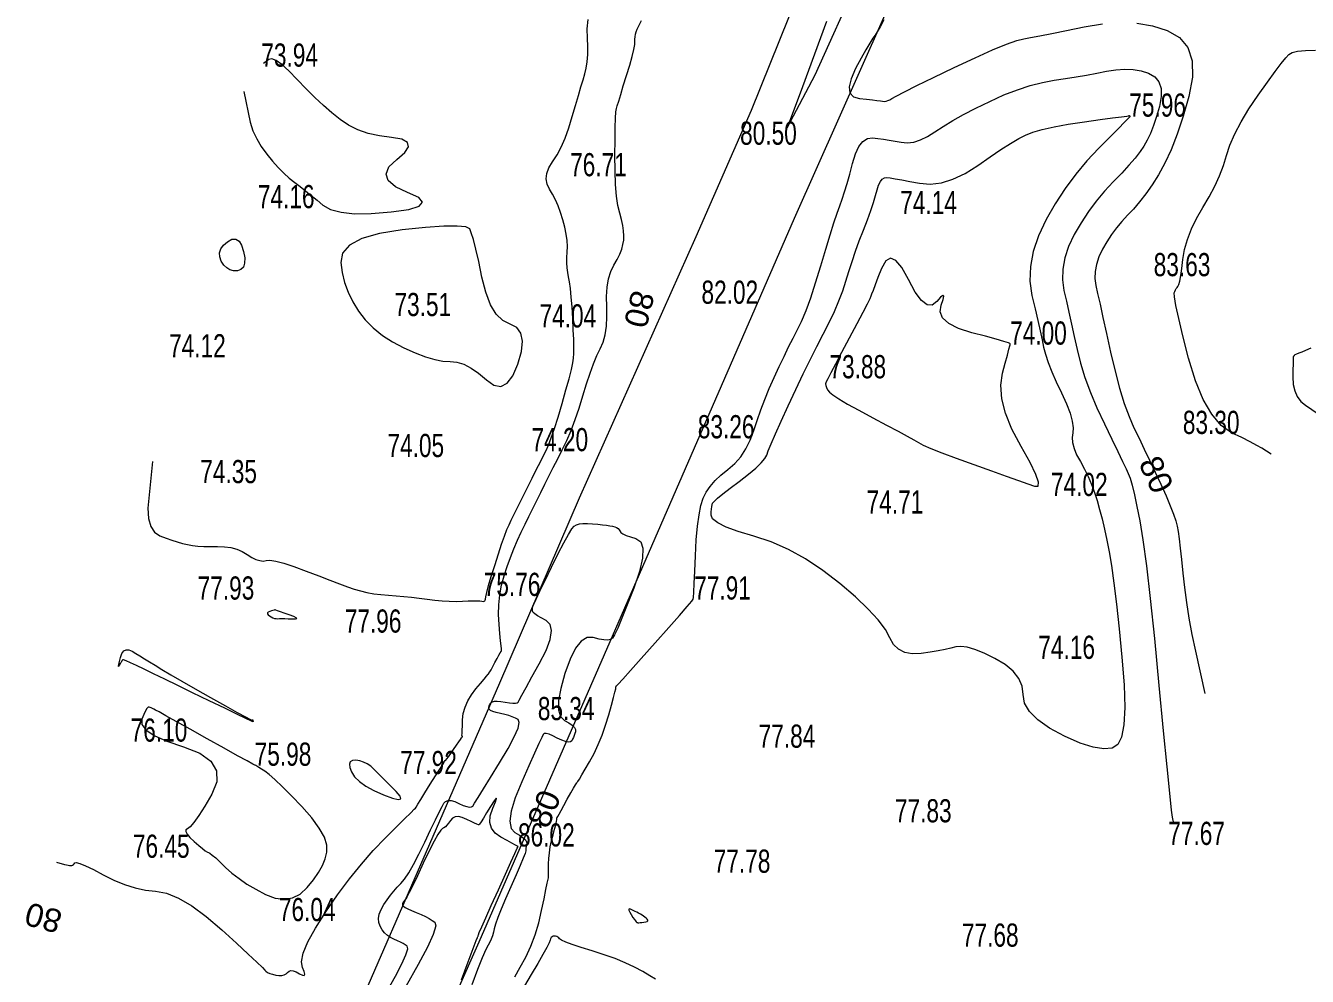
# Model space of a CAD drawing. Header units: metres. Extents: x 431006 to 434411, y 2469261 to 2473208.
# Drawn here: x 433524.2 to 433745.5, y 2472092.3 to 2472256.4 of the extents above; entities that cross this region are included whole.
import ezdxf
from ezdxf.enums import TextEntityAlignment as Align

# ---------------------------------------------------------------- set-up
doc = ezdxf.new("R2010")
doc.units = ezdxf.units.M
doc.header["$MEASUREMENT"] = 0
for name, color, linetype, lineweight in [('CAO DO', 8, 'Continuous', 18), ('duong nhua-ks', 8, 'Continuous', 18), ('MH_DongMuc', 8, 'Continuous', 18), ('MH_DongMuc_Con', 8, 'Continuous', 18)]:
    doc.layers.add(name, color=color, linetype=linetype, lineweight=lineweight)
doc.styles.get("Standard").update_dxf_attribs({"font": 'arial.ttf'})

msp = doc.modelspace()

# ---------------------------------------------------------------- linework, layer by layer
at = {"layer": 'duong nhua-ks', "color": 8, "lineweight": 0}
for points in [[(433580.84, 2472084.92), (433593.98, 2472115.2), (433606.09, 2472143), (433619.85, 2472174.94), (433639.98, 2472220.05), (433649.53, 2472241.83), (433655.96, 2472257.82), (433657.98, 2472263.86), (433660.5, 2472271.96), (433661.57, 2472277.83), (433662, 2472285.64), (433661.36, 2472294.84), (433659.35, 2472305.44), (433656.55, 2472316.22), (433651.26, 2472332.6), (433646.65, 2472340.55), (433643.8, 2472343.21), (433640.67, 2472344.95), (433634.78, 2472346.77), (433626.57, 2472348.6), (433620.71, 2472350.12)], [(433594.83, 2472080.9), (433602.54, 2472098.28), (433625.54, 2472151.08), (433656.98, 2472223.23), (433676.09, 2472266.3), (433688.05, 2472281.87), (433702.2, 2472295.41), (433721.78, 2472310.05), (433730.86, 2472313.7), (433740.17, 2472314.64), (433750.43, 2472312.29)], [(433660.5, 2472247.94), (433668.06, 2472264.68)], [(433662.48, 2472257.15), (433658.35, 2472245.87), (433655.71, 2472238.8), (433660.5, 2472247.94)]]:
    msp.add_lwpolyline(points, dxfattribs=at)
at = {"layer": 'MH_DongMuc', "color": 8, "lineweight": 0, "elevation": 80}
for points in [[(433672.36, 2472257.42), (433671.73, 2472256.22), (433671.23, 2472255.35), (433670.86, 2472254.81), (433670.47, 2472254.28), (433669.94, 2472253.44), (433669.27, 2472252.29), (433668.46, 2472250.82), (433667.51, 2472249.03), (433666.72, 2472247.27), (433666.39, 2472245.87), (433666.53, 2472244.83), (433667.13, 2472244.16), (433668.2, 2472243.85), (433669.39, 2472243.73), (433670.39, 2472243.62), (433671.18, 2472243.52), (433671.77, 2472243.45), (433672.16, 2472243.38), (433672.46, 2472243.36), (433672.77, 2472243.39), (433673.09, 2472243.49), (433673.43, 2472243.65), (433673.78, 2472243.88), (433674.5, 2472244.29), (433675.92, 2472245.03), (433678.07, 2472246.1), (433680.92, 2472247.48), (433684.49, 2472249.2), (433688.12, 2472250.9), (433691.13, 2472252.24), (433693.54, 2472253.24), (433695.35, 2472253.89), (433696.55, 2472254.19), (433697.68, 2472254.37), (433699.29, 2472254.66), (433701.37, 2472255.07), (433703.93, 2472255.59), (433706.96, 2472256.23), (433710.15, 2472256.76)], [(433716.05, 2472256.84), (433718.75, 2472256.38), (433721.3, 2472255.6), (433723.43, 2472254.39), (433724.86, 2472252.64), (433725.61, 2472250.37), (433725.67, 2472247.56), (433725.03, 2472244.22), (433724.04, 2472240.79), (433723.02, 2472237.72), (433721.97, 2472235.02), (433720.89, 2472232.68), (433719.78, 2472230.7), (433718.67, 2472228.98), (433717.58, 2472227.42), (433716.51, 2472226.02), (433715.47, 2472224.78), (433714.45, 2472223.7), (433713.48, 2472222.66), (433712.56, 2472221.55), (433711.69, 2472220.38), (433710.88, 2472219.14), (433710.13, 2472217.83), (433709.5, 2472216.51), (433709.07, 2472215.22), (433708.84, 2472213.98), (433708.8, 2472212.77), (433708.97, 2472211.61), (433709.28, 2472210.23), (433709.69, 2472208.39), (433710.2, 2472206.08), (433710.81, 2472203.32), (433711.52, 2472200.09), (433712.28, 2472196.79), (433713.07, 2472193.84), (433713.88, 2472191.23), (433714.71, 2472188.96), (433715.55, 2472187.03), (433716.43, 2472185.23), (433717.33, 2472183.35), (433718.25, 2472181.41), (433719.2, 2472179.38), (433720.18, 2472177.28), (433721.09, 2472175.28), (433721.83, 2472173.56), (433722.4, 2472172.11), (433722.8, 2472170.94), (433723.03, 2472170.04), (433723.18, 2472169.11), (433723.35, 2472167.84), (433723.54, 2472166.22), (433723.75, 2472164.27), (433723.97, 2472161.96), (433724.25, 2472159.45), (433724.6, 2472156.84), (433725.04, 2472154.14), (433725.56, 2472151.36), (433726.17, 2472148.48), (433727.78, 2472141.17)]]:
    msp.add_lwpolyline(points, dxfattribs=at)
at = {"layer": 'MH_DongMuc_Con', "color": 8, "lineweight": 0}
for points, elevation in [([(433529.55, 2472112.03), (433530.95, 2472111.65), (433531.29, 2472111.57), (433531.58, 2472111.51), (433531.82, 2472111.48), (433532.02, 2472111.46), (433532.18, 2472111.48), (433532.33, 2472111.53), (433532.46, 2472111.63), (433532.59, 2472111.76), (433532.69, 2472111.93), (433532.97, 2472112), (433533.6, 2472111.83), (433534.58, 2472111.42), (433535.92, 2472110.76), (433537.61, 2472109.86), (433539.46, 2472108.92), (433541.29, 2472108.18), (433543.11, 2472107.61), (433544.9, 2472107.23), (433546.67, 2472107.03), (433548.53, 2472106.68), (433550.6, 2472105.84), (433552.89, 2472104.5), (433555.39, 2472102.68), (433558.1, 2472100.37), (433560.65, 2472098.05), (433562.66, 2472096.19), (433564.15, 2472094.8), (433565.1, 2472093.88), (433565.51, 2472093.42), (433565.71, 2472093.21), (433566, 2472093.01), (433566.37, 2472092.84), (433566.83, 2472092.69), (433567.39, 2472092.56), (433567.95, 2472092.49), (433568.43, 2472092.49), (433568.84, 2472092.58), (433569.17, 2472092.75), (433569.43, 2472093.01), (433569.69, 2472093.24), (433570.02, 2472093.33), (433570.43, 2472093.29), (433570.93, 2472093.1), (433571.5, 2472092.78), (433572, 2472092.52), (433572.31, 2472092.49), (433572.4, 2472092.7), (433572.3, 2472093.15), (433571.99, 2472093.84), (433571.82, 2472094.87), (433572.14, 2472096.35), (433572.95, 2472098.28), (433574.25, 2472100.65), (433576.03, 2472103.48), (433578.07, 2472106.42), (433580.12, 2472109.17), (433582.18, 2472111.73), (433584.24, 2472114.08), (433586.32, 2472116.24), (433588.2, 2472118.09), (433589.65, 2472119.53), (433590.7, 2472120.56), (433591.32, 2472121.18), (433591.53, 2472121.39), (433591.64, 2472121.56), (433591.94, 2472122.05), (433592.45, 2472122.88), (433593.16, 2472124.02), (433594.08, 2472125.5), (433594.99, 2472126.97), (433595.71, 2472128.12), (433596.23, 2472128.93), (433596.55, 2472129.41), (433596.67, 2472129.57), (433596.75, 2472129.63), (433596.93, 2472129.86), (433597.22, 2472130.25), (433597.61, 2472130.81), (433598.1, 2472131.52), (433598.6, 2472132.24), (433599, 2472132.81), (433599.29, 2472133.24), (433599.47, 2472133.51), (433599.56, 2472133.64), (433599.59, 2472133.69), (433599.61, 2472133.74), (433599.63, 2472133.77), (433599.63, 2472133.79), (433599.63, 2472133.8), (433599.62, 2472133.8), (433599.61, 2472133.81), (433599.59, 2472133.81), (433599.58, 2472133.81), (433599.56, 2472133.82), (433599.55, 2472133.93), (433599.56, 2472134.27), (433599.57, 2472134.82), (433599.61, 2472135.6), (433599.65, 2472136.6), (433599.78, 2472137.7), (433600.08, 2472138.79), (433600.54, 2472139.87), (433601.17, 2472140.93), (433601.96, 2472141.97), (433602.75, 2472142.91), (433603.36, 2472143.64), (433603.8, 2472144.16), (433604.07, 2472144.47), (433604.16, 2472144.57), (433604.21, 2472144.65), (433604.34, 2472144.88), (433604.56, 2472145.26), (433604.85, 2472145.8), (433605.23, 2472146.5), (433605.62, 2472147.2), (433605.92, 2472147.75), (433606.15, 2472148.16), (433606.29, 2472148.43), (433606.36, 2472148.55), (433606.38, 2472148.59), (433606.4, 2472148.63), (433606.4, 2472148.66), (433606.4, 2472148.68), (433606.38, 2472148.7), (433606.35, 2472148.88), (433606.29, 2472149.41), (433606.21, 2472150.28), (433606.09, 2472151.5), (433605.96, 2472153.06), (433605.87, 2472154.79), (433605.92, 2472156.49), (433606.09, 2472158.18), (433606.4, 2472159.84), (433606.85, 2472161.49), (433607.37, 2472163.1), (433607.93, 2472164.65), (433608.51, 2472166.16), (433609.13, 2472167.6), (433609.78, 2472169), (433610.44, 2472170.37), (433611.11, 2472171.74), (433611.79, 2472173.11), (433612.47, 2472174.49), (433613.15, 2472175.87), (433613.85, 2472177.27), (433614.57, 2472178.7), (433615.31, 2472180.17), (433616.07, 2472181.67), (433616.86, 2472183.21), (433617.63, 2472184.82), (433618.38, 2472186.56), (433619.09, 2472188.43), (433619.78, 2472190.43), (433620.43, 2472192.55), (433621.06, 2472194.62), (433621.68, 2472196.47), (433622.27, 2472198.09), (433622.85, 2472199.49), (433623.41, 2472200.65), (433623.9, 2472201.79), (433624.25, 2472203.08), (433624.48, 2472204.54), (433624.57, 2472206.15), (433624.54, 2472207.93), (433624.51, 2472209.7), (433624.62, 2472211.3), (433624.87, 2472212.73), (433625.26, 2472213.99), (433625.79, 2472215.08), (433626.34, 2472216.05), (433626.78, 2472216.97), (433627.12, 2472217.83), (433627.34, 2472218.65), (433627.47, 2472219.4), (433627.49, 2472220.17), (433627.44, 2472221.03), (433627.3, 2472221.96), (433627.08, 2472222.97), (433626.78, 2472224.06), (433626.47, 2472225.37), (433626.23, 2472227.02), (433626.06, 2472229.03), (433625.97, 2472231.4), (433625.95, 2472234.11), (433625.97, 2472236.74), (433626.01, 2472238.86), (433626.06, 2472240.47), (433626.13, 2472241.56), (433626.21, 2472242.14), (433626.36, 2472242.62), (433626.6, 2472243.43), (433626.95, 2472244.57), (433627.4, 2472246.04), (433627.96, 2472247.84), (433628.5, 2472249.64), (433628.92, 2472251.13), (433629.21, 2472252.31), (433629.37, 2472253.17), (433629.4, 2472253.72), (433629.4, 2472254.12), (433629.43, 2472254.53), (433629.52, 2472254.95), (433629.64, 2472255.38), (433629.82, 2472255.82), (433630.09, 2472256.42), (433630.54, 2472257.33)], 78), ([(433546.15, 2472181.22), (433545.29, 2472173.16), (433545.41, 2472171.38), (433545.81, 2472169.99), (433546.47, 2472168.99), (433547.41, 2472168.37), (433548.47, 2472167.98), (433549.47, 2472167.63), (433550.41, 2472167.33), (433551.31, 2472167.08), (433552.16, 2472166.88), (433553.02, 2472166.72), (433553.97, 2472166.61), (433555.01, 2472166.54), (433556.12, 2472166.51), (433557.33, 2472166.52), (433558.53, 2472166.49), (433559.65, 2472166.34), (433560.68, 2472166.07), (433561.63, 2472165.67), (433562.49, 2472165.16), (433563.27, 2472164.66), (433563.99, 2472164.3), (433564.64, 2472164.09), (433565.22, 2472164.03), (433565.74, 2472164.11), (433566.4, 2472164.16), (433567.43, 2472164.01), (433568.81, 2472163.64), (433570.55, 2472163.07), (433572.66, 2472162.29), (433574.82, 2472161.45), (433576.73, 2472160.73), (433578.39, 2472160.11), (433579.8, 2472159.59), (433580.96, 2472159.19), (433582.03, 2472158.87), (433583.15, 2472158.6), (433584.32, 2472158.39), (433585.56, 2472158.23), (433586.85, 2472158.13), (433588.17, 2472158.04), (433589.5, 2472157.93), (433590.84, 2472157.8), (433592.18, 2472157.63), (433593.54, 2472157.44), (433594.86, 2472157.27), (433596.14, 2472157.14), (433597.36, 2472157.07), (433598.52, 2472157.05), (433599.62, 2472157.08), (433600.62, 2472157.13), (433601.46, 2472157.15), (433602.13, 2472157.15), (433602.63, 2472157.13), (433602.98, 2472157.08), (433603.21, 2472157.05), (433603.39, 2472157.07), (433603.51, 2472157.15), (433603.58, 2472157.27), (433603.59, 2472157.44), (433603.64, 2472157.83), (433603.82, 2472158.61), (433604.15, 2472159.78), (433604.6, 2472161.33), (433605.2, 2472163.26), (433605.83, 2472165.25), (433606.39, 2472166.94), (433606.88, 2472168.34), (433607.31, 2472169.45), (433607.67, 2472170.27), (433608.06, 2472171.06), (433608.56, 2472172.09), (433609.19, 2472173.36), (433609.94, 2472174.86), (433610.8, 2472176.6), (433611.67, 2472178.35), (433612.44, 2472179.87), (433613.09, 2472181.17), (433613.63, 2472182.24), (433614.06, 2472183.09), (433614.47, 2472184), (433614.95, 2472185.27), (433615.51, 2472186.9), (433616.14, 2472188.88), (433616.84, 2472191.22), (433617.5, 2472193.55), (433618.04, 2472195.5), (433618.43, 2472197.07), (433618.69, 2472198.25), (433618.81, 2472199.05), (433618.85, 2472199.82), (433618.86, 2472200.89), (433618.83, 2472202.26), (433618.76, 2472203.93), (433618.67, 2472205.9), (433618.55, 2472207.89), (433618.42, 2472209.6), (433618.27, 2472211.04), (433618.12, 2472212.2), (433617.96, 2472213.09), (433617.81, 2472213.85), (433617.72, 2472214.66), (433617.67, 2472215.51), (433617.67, 2472216.39), (433617.72, 2472217.32), (433617.75, 2472218.3), (433617.69, 2472219.35), (433617.54, 2472220.47), (433617.3, 2472221.66), (433616.97, 2472222.92), (433616.58, 2472224.16), (433616.15, 2472225.32), (433615.69, 2472226.38), (433615.19, 2472227.34), (433614.66, 2472228.22), (433614.24, 2472229.07), (433614.08, 2472229.97), (433614.19, 2472230.91), (433614.57, 2472231.91), (433615.2, 2472232.95), (433615.96, 2472234.12), (433616.67, 2472235.48), (433617.35, 2472237.04), (433617.99, 2472238.79), (433618.59, 2472240.74), (433619.15, 2472242.67), (433619.65, 2472244.37), (433620.08, 2472245.85), (433620.45, 2472247.11), (433620.77, 2472248.14), (433621.01, 2472249.11), (433621.17, 2472250.22), (433621.26, 2472251.45), (433621.26, 2472252.81), (433621.19, 2472254.3), (433621.17, 2472255.88), (433621.32, 2472257.49)], 76), ([(433739.22, 2472182.47), (433737.6, 2472183.51), (433736.74, 2472183.98), (433735.59, 2472184.59), (433734.15, 2472185.32), (433732.41, 2472186.18), (433730.62, 2472187.43), (433728.97, 2472189.35), (433727.49, 2472191.92), (433726.16, 2472195.15), (433724.99, 2472199.04), (433724.01, 2472202.87), (433723.28, 2472205.91), (433722.78, 2472208.16), (433722.53, 2472209.63), (433722.51, 2472210.3), (433722.62, 2472210.57), (433722.73, 2472210.82), (433722.86, 2472211.04), (433723, 2472211.24), (433723.15, 2472211.42), (433723.31, 2472211.73), (433723.47, 2472212.36), (433723.64, 2472213.29), (433723.82, 2472214.53), (433724.01, 2472216.08), (433724.3, 2472217.8), (433724.78, 2472219.55), (433725.47, 2472221.34), (433726.35, 2472223.16), (433727.42, 2472225.03), (433728.53, 2472226.89), (433729.49, 2472228.72), (433730.31, 2472230.52), (433730.99, 2472232.29), (433731.53, 2472234.03), (433732.12, 2472235.82), (433732.97, 2472237.76), (433734.06, 2472239.85), (433735.41, 2472242.07), (433737.01, 2472244.44), (433738.6, 2472246.68), (433739.92, 2472248.5), (433740.97, 2472249.91), (433741.76, 2472250.9), (433742.27, 2472251.48), (433742.84, 2472251.81), (433743.8, 2472252.04), (433745.15, 2472252.16), (433746.89, 2472252.19)], 84), ([(433561.9, 2472245.06), (433562.97, 2472239.76), (433563.47, 2472238.31), (433564.12, 2472236.92), (433564.91, 2472235.57), (433565.84, 2472234.27), (433566.84, 2472233.06), (433567.82, 2472231.96), (433568.78, 2472230.98), (433569.73, 2472230.12), (433570.67, 2472229.37), (433571.6, 2472228.66), (433572.55, 2472227.92), (433573.53, 2472227.14), (433574.53, 2472226.32), (433575.55, 2472225.46), (433576.84, 2472224.71), (433578.67, 2472224.22), (433581.02, 2472223.98), (433583.9, 2472224), (433587.32, 2472224.28), (433590.37, 2472224.73), (433592.18, 2472225.3), (433592.75, 2472225.97), (433592.08, 2472226.76), (433590.16, 2472227.65), (433588.05, 2472228.63), (433586.81, 2472229.7), (433586.44, 2472230.83), (433586.94, 2472232.05), (433588.3, 2472233.34), (433589.7, 2472234.55), (433590.31, 2472235.53), (433590.12, 2472236.29), (433589.15, 2472236.82), (433587.37, 2472237.11), (433585.29, 2472237.39), (433583.35, 2472237.84), (433581.58, 2472238.46), (433579.96, 2472239.27), (433578.5, 2472240.25), (433577.09, 2472241.39), (433575.65, 2472242.64), (433574.17, 2472244.02), (433572.65, 2472245.52), (433571.1, 2472247.14), (433569.64, 2472248.62), (433568.43, 2472249.71), (433567.45, 2472250.41), (433566.72, 2472250.71), (433566.22, 2472250.62), (433565.29, 2472249.89)], 74), ([(433608.66, 2472092.28), (433609.62, 2472093.92), (433610.58, 2472095.67), (433611.43, 2472097.53), (433612.17, 2472099.49), (433612.79, 2472101.56), (433613.3, 2472103.73), (433613.71, 2472105.74), (433614.03, 2472107.31), (433614.26, 2472108.43), (433614.4, 2472109.12), (433614.46, 2472109.36), (433614.47, 2472109.48), (433614.48, 2472109.77), (433614.49, 2472110.25), (433614.5, 2472110.91), (433614.51, 2472111.75), (433614.55, 2472112.69), (433614.64, 2472113.67), (433614.79, 2472114.67), (433615, 2472115.71), (433615.27, 2472116.78), (433615.53, 2472117.75), (433615.73, 2472118.51), (433615.86, 2472119.06), (433615.94, 2472119.4), (433615.94, 2472119.52), (433615.93, 2472119.54), (433615.92, 2472119.57), (433615.93, 2472119.62), (433615.94, 2472119.68), (433615.97, 2472119.75), (433616.07, 2472119.94), (433616.3, 2472120.36), (433616.65, 2472120.99), (433617.12, 2472121.85), (433617.72, 2472122.93), (433618.32, 2472124), (433618.79, 2472124.82), (433619.14, 2472125.41), (433619.36, 2472125.76), (433619.45, 2472125.86), (433619.55, 2472125.99), (433619.82, 2472126.4), (433620.24, 2472127.1), (433620.82, 2472128.08), (433621.56, 2472129.34), (433622.35, 2472130.8), (433623.08, 2472132.34), (433623.74, 2472133.96), (433624.35, 2472135.68), (433624.89, 2472137.49), (433625.35, 2472139.16), (433625.7, 2472140.45), (433625.95, 2472141.38), (433626.09, 2472141.95), (433626.12, 2472142.14), (433626.11, 2472142.16), (433626.1, 2472142.18), (433626.1, 2472142.22), (433626.11, 2472142.27), (433626.12, 2472142.33), (433626.15, 2472142.39), (433626.17, 2472142.43), (433626.19, 2472142.46), (433626.21, 2472142.47), (433626.24, 2472142.47), (433626.52, 2472142.76), (433627.33, 2472143.65), (433628.66, 2472145.13), (433630.5, 2472147.2), (433632.87, 2472149.88), (433635.24, 2472152.55), (433637.08, 2472154.65), (433638.4, 2472156.15), (433639.21, 2472157.08), (433639.48, 2472157.42), (433639.51, 2472157.76), (433639.56, 2472158.68), (433639.63, 2472160.17), (433639.73, 2472162.25), (433639.84, 2472164.9), (433639.99, 2472167.66), (433640.2, 2472170.03), (433640.48, 2472172.02), (433640.81, 2472173.63), (433641.2, 2472174.86), (433641.71, 2472175.89), (433642.39, 2472176.91), (433643.24, 2472177.9), (433644.25, 2472178.87), (433645.43, 2472179.83), (433646.63, 2472180.85), (433647.67, 2472182.03), (433648.57, 2472183.38), (433649.32, 2472184.88), (433649.92, 2472186.54), (433650.48, 2472188.3), (433651.12, 2472190.1), (433651.82, 2472191.93), (433652.6, 2472193.8), (433653.44, 2472195.71), (433654.31, 2472197.58), (433655.14, 2472199.33), (433655.94, 2472200.97), (433656.71, 2472202.48), (433657.44, 2472203.88), (433658.17, 2472205.39), (433658.95, 2472207.26), (433659.76, 2472209.48), (433660.6, 2472212.05), (433661.49, 2472214.97), (433662.35, 2472217.87), (433663.1, 2472220.35), (433663.76, 2472222.42), (433664.31, 2472224.09), (433664.77, 2472225.34), (433665.18, 2472226.46), (433665.61, 2472227.75), (433666.05, 2472229.21), (433666.5, 2472230.83), (433666.96, 2472232.62), (433667.48, 2472234.29), (433668.08, 2472235.57), (433668.77, 2472236.45), (433669.56, 2472236.95), (433670.43, 2472237.05), (433671.36, 2472236.95), (433672.32, 2472236.82), (433673.3, 2472236.68), (433674.31, 2472236.5), (433675.34, 2472236.31), (433676.41, 2472236.22), (433677.53, 2472236.35), (433678.7, 2472236.71), (433679.92, 2472237.29), (433681.19, 2472238.1), (433682.61, 2472239.05), (433684.26, 2472240.05), (433686.15, 2472241.1), (433688.28, 2472242.21), (433690.66, 2472243.37), (433693.09, 2472244.47), (433695.42, 2472245.38), (433697.65, 2472246.11), (433699.77, 2472246.65), (433701.78, 2472247.01), (433703.71, 2472247.29), (433705.57, 2472247.58), (433707.38, 2472247.89), (433709.12, 2472248.22), (433710.81, 2472248.56), (433712.42, 2472248.83), (433713.95, 2472248.93), (433715.4, 2472248.87), (433716.77, 2472248.64), (433718.05, 2472248.24), (433719.13, 2472247.63), (433719.85, 2472246.75), (433720.23, 2472245.6), (433720.26, 2472244.18), (433719.94, 2472242.49), (433719.44, 2472240.76), (433718.92, 2472239.21), (433718.39, 2472237.84), (433717.85, 2472236.66), (433717.28, 2472235.66), (433716.62, 2472234.69), (433715.75, 2472233.58), (433714.69, 2472232.35), (433713.43, 2472230.99), (433711.97, 2472229.5), (433710.45, 2472227.89), (433709.02, 2472226.17), (433707.68, 2472224.35), (433706.42, 2472222.42), (433705.25, 2472220.39), (433704.28, 2472218.34), (433703.61, 2472216.35), (433703.25, 2472214.42), (433703.2, 2472212.55), (433703.46, 2472210.74), (433703.88, 2472208.9), (433704.31, 2472206.97), (433704.77, 2472204.92), (433705.25, 2472202.77), (433705.74, 2472200.52), (433706.33, 2472198.16), (433707.1, 2472195.69), (433708.04, 2472193.12), (433709.16, 2472190.45), (433710.45, 2472187.68), (433711.72, 2472185.07), (433712.76, 2472182.91), (433713.59, 2472181.2), (433714.2, 2472179.94), (433714.58, 2472179.12), (433714.88, 2472178.32), (433715.23, 2472177.1), (433715.62, 2472175.47), (433716.06, 2472173.43), (433716.55, 2472170.97), (433717.09, 2472167.69), (433717.69, 2472163.22), (433718.36, 2472157.54), (433719.08, 2472150.66), (433719.87, 2472142.57), (433720.61, 2472134.7), (433721.21, 2472128.49), (433721.67, 2472123.94), (433721.98, 2472121.04), (433722.14, 2472119.8), (433722.37, 2472118.75)], 78), ([(433683.96, 2472148.96), (433682.96, 2472148.74), (433681.76, 2472148.52), (433680.39, 2472148.3), (433678.82, 2472148.08), (433677.28, 2472148.02), (433675.97, 2472148.26), (433674.89, 2472148.8), (433674.03, 2472149.64), (433673.41, 2472150.79), (433672.66, 2472152.21), (433671.42, 2472153.85), (433669.69, 2472155.72), (433667.47, 2472157.82), (433664.77, 2472160.15), (433661.82, 2472162.42), (433658.86, 2472164.38), (433655.89, 2472166.01), (433652.92, 2472167.32), (433649.94, 2472168.31), (433647.25, 2472169.12), (433645.17, 2472169.88), (433643.69, 2472170.61), (433642.82, 2472171.29), (433642.54, 2472171.93), (433642.57, 2472172.51), (433642.62, 2472173), (433642.67, 2472173.42), (433642.74, 2472173.75), (433642.82, 2472174), (433643.07, 2472174.32), (433643.65, 2472174.85), (433644.57, 2472175.61), (433645.82, 2472176.59), (433647.4, 2472177.78), (433648.99, 2472179), (433650.26, 2472180.07), (433651.21, 2472180.97), (433651.84, 2472181.71), (433652.15, 2472182.29), (433652.42, 2472183.03), (433652.93, 2472184.26), (433653.67, 2472185.97), (433654.65, 2472188.16), (433655.87, 2472190.83), (433657.18, 2472193.66), (433658.44, 2472196.31), (433659.65, 2472198.78), (433660.81, 2472201.07), (433661.91, 2472203.18), (433662.93, 2472205.17), (433663.84, 2472207.08), (433664.62, 2472208.91), (433665.28, 2472210.67), (433665.82, 2472212.36), (433666.32, 2472214.03), (433666.88, 2472215.74), (433667.49, 2472217.51), (433668.14, 2472219.31), (433668.85, 2472221.16), (433669.53, 2472222.94), (433670.11, 2472224.52), (433670.58, 2472225.91), (433670.96, 2472227.1), (433671.24, 2472228.1), (433671.48, 2472228.9), (433671.77, 2472229.52), (433672.11, 2472229.94), (433672.49, 2472230.18), (433672.91, 2472230.23), (433673.48, 2472230.16), (433674.33, 2472230.02), (433675.46, 2472229.82), (433676.85, 2472229.56), (433678.52, 2472229.24), (433680.36, 2472229.08), (433682.3, 2472229.31), (433684.31, 2472229.92), (433686.41, 2472230.93), (433688.6, 2472232.32), (433690.72, 2472233.8), (433692.59, 2472235.06), (433694.24, 2472236.1), (433695.65, 2472236.93), (433696.82, 2472237.55), (433698.07, 2472238.04), (433699.72, 2472238.52), (433701.76, 2472238.98), (433704.19, 2472239.42), (433707.01, 2472239.84), (433709.74, 2472240.21), (433711.86, 2472240.5), (433713.39, 2472240.72), (433714.32, 2472240.84), (433714.65, 2472240.89), (433714.69, 2472240.9), (433714.72, 2472240.9), (433714.75, 2472240.9), (433714.78, 2472240.89), (433714.81, 2472240.89), (433714.83, 2472240.87), (433714.84, 2472240.85), (433714.85, 2472240.83), (433714.85, 2472240.8), (433714.85, 2472240.76), (433714.84, 2472240.73), (433714.82, 2472240.7), (433714.81, 2472240.67), (433714.8, 2472240.64), (433714.79, 2472240.62), (433714.57, 2472240.39), (433713.93, 2472239.75), (433712.86, 2472238.68), (433711.38, 2472237.2), (433709.48, 2472235.29), (433707.43, 2472233.11), (433705.49, 2472230.79), (433703.67, 2472228.32), (433701.96, 2472225.71), (433700.38, 2472222.95), (433699.06, 2472220.17), (433698.15, 2472217.47), (433697.67, 2472214.85), (433697.6, 2472212.32), (433697.94, 2472209.87), (433698.47, 2472207.58), (433698.93, 2472205.55), (433699.34, 2472203.76), (433699.68, 2472202.23), (433699.96, 2472200.95), (433700.29, 2472199.71), (433700.76, 2472198.3), (433701.37, 2472196.71), (433702.13, 2472194.96), (433703.04, 2472193.04), (433703.9, 2472191.16), (433704.52, 2472189.53), (433704.91, 2472188.15), (433705.06, 2472187.03), (433704.98, 2472186.15), (433704.87, 2472185.35), (433704.94, 2472184.46), (433705.21, 2472183.46), (433705.66, 2472182.37), (433706.3, 2472181.18), (433707, 2472179.91), (433707.64, 2472178.61), (433708.22, 2472177.26), (433708.74, 2472175.88), (433709.2, 2472174.45), (433709.63, 2472172.93), (433710.05, 2472171.29), (433710.46, 2472169.53), (433710.87, 2472167.64), (433711.27, 2472165.63), (433711.67, 2472163.24), (433712.1, 2472160.23), (433712.54, 2472156.59), (433713, 2472152.32), (433713.48, 2472147.43), (433713.84, 2472142.66), (433713.95, 2472138.77), (433713.81, 2472135.75), (433713.41, 2472133.61), (433712.76, 2472132.35), (433711.77, 2472131.75), (433710.35, 2472131.59), (433708.52, 2472131.87), (433706.25, 2472132.6), (433703.57, 2472133.78), (433700.97, 2472135.19), (433698.95, 2472136.61), (433697.52, 2472138.05), (433696.68, 2472139.5), (433696.42, 2472140.98), (433696.26, 2472142.41), (433695.69, 2472143.75), (433694.72, 2472145), (433693.34, 2472146.15), (433691.56, 2472147.21), (433689.71, 2472148.1), (433688.1, 2472148.75), (433686.74, 2472149.14), (433685.64, 2472149.29), (433684.79, 2472149.19), (433683.96, 2472148.96)], 76), ([(433600.22, 2472221.69), (433598.72, 2472221.84), (433596.4, 2472221.81), (433593.24, 2472221.59), (433589.25, 2472221.19), (433585.31, 2472220.57), (433582.27, 2472219.69), (433580.14, 2472218.57), (433578.92, 2472217.19), (433578.61, 2472215.55), (433578.85, 2472213.81), (433579.28, 2472212.1), (433579.89, 2472210.43), (433580.7, 2472208.79), (433581.68, 2472207.18), (433582.86, 2472205.65), (433584.24, 2472204.26), (433585.8, 2472202.98), (433587.56, 2472201.84), (433589.52, 2472200.82), (433591.48, 2472199.96), (433593.26, 2472199.3), (433594.86, 2472198.83), (433596.27, 2472198.55), (433597.51, 2472198.47), (433598.67, 2472198.36), (433599.88, 2472197.98), (433601.13, 2472197.34), (433602.42, 2472196.44), (433603.76, 2472195.28), (433605.06, 2472194.36), (433606.26, 2472194.17), (433607.35, 2472194.72), (433608.33, 2472196), (433609.2, 2472198.02), (433609.81, 2472200.21), (433609.98, 2472201.99), (433609.71, 2472203.37), (433609.01, 2472204.34), (433607.88, 2472204.9), (433606.6, 2472205.52), (433605.47, 2472206.64), (433604.5, 2472208.27), (433603.67, 2472210.41), (433603, 2472213.05), (433602.43, 2472215.7), (433601.94, 2472217.86), (433601.52, 2472219.52), (433601.16, 2472220.69), (433600.88, 2472221.36), (433600.22, 2472221.69)], 74), ([(433560.1, 2472214.12), (433559.48, 2472214.29), (433558.93, 2472214.62), (433558.43, 2472215.12), (433558, 2472215.79), (433557.72, 2472216.52), (433557.69, 2472217.22), (433557.91, 2472217.89), (433558.37, 2472218.53), (433559.07, 2472219.14), (433559.84, 2472219.56), (433560.51, 2472219.6), (433561.06, 2472219.26), (433561.51, 2472218.56), (433561.86, 2472217.48), (433562.04, 2472216.34), (433562.03, 2472215.43), (433561.81, 2472214.76), (433561.4, 2472214.32), (433560.79, 2472214.12), (433560.1, 2472214.12)], 74), ([(433671.35, 2472212.96), (433670.87, 2472211.7), (433670.51, 2472210.74), (433670.26, 2472210.09), (433670.15, 2472209.74), (433669.95, 2472209.3), (433669.48, 2472208.35), (433668.72, 2472206.9), (433667.69, 2472204.94), (433666.39, 2472202.49), (433665.07, 2472200.02), (433664.01, 2472198.03), (433663.22, 2472196.52), (433662.69, 2472195.5), (433662.42, 2472194.95), (433662.33, 2472194.64), (433662.34, 2472194.31), (433662.46, 2472193.96), (433662.67, 2472193.58), (433662.99, 2472193.19), (433663.58, 2472192.69), (433664.63, 2472192), (433666.12, 2472191.12), (433668.06, 2472190.04), (433670.45, 2472188.76), (433672.86, 2472187.5), (433674.85, 2472186.44), (433676.42, 2472185.58), (433677.58, 2472184.93), (433678.33, 2472184.48), (433679.14, 2472184.05), (433680.5, 2472183.46), (433682.41, 2472182.7), (433684.87, 2472181.78), (433687.89, 2472180.7), (433690.94, 2472179.62), (433693.51, 2472178.7), (433695.61, 2472177.95), (433697.23, 2472177.36), (433698.37, 2472176.93), (433699.01, 2472176.93), (433699.09, 2472177.62), (433698.64, 2472178.99), (433697.63, 2472181.05), (433696.08, 2472183.8), (433694.49, 2472186.77), (433693.38, 2472189.53), (433692.73, 2472192.05), (433692.56, 2472194.36), (433692.86, 2472196.43), (433693.34, 2472198.2), (433693.71, 2472199.58), (433693.98, 2472200.57), (433694.14, 2472201.16), (433694.19, 2472201.36), (433694.19, 2472201.36), (433694.19, 2472201.37), (433694.19, 2472201.37), (433694.18, 2472201.38), (433694.18, 2472201.38), (433694.18, 2472201.39), (433694.18, 2472201.41), (433694.17, 2472201.45), (433694.16, 2472201.5), (433694.14, 2472201.56), (433693.87, 2472201.69), (433693.07, 2472201.94), (433691.76, 2472202.32), (433689.92, 2472202.82), (433687.57, 2472203.44), (433685.27, 2472204.18), (433683.58, 2472205.03), (433682.52, 2472205.98), (433682.07, 2472207.03), (433682.25, 2472208.19), (433682.61, 2472209.19), (433682.72, 2472209.75), (433682.57, 2472209.87), (433682.18, 2472209.56), (433681.54, 2472208.81), (433680.73, 2472208.18), (433679.83, 2472208.25), (433678.85, 2472209.01), (433677.78, 2472210.46), (433676.63, 2472212.61), (433675.48, 2472214.68), (433674.45, 2472215.9), (433673.51, 2472216.29), (433672.69, 2472215.83), (433671.96, 2472214.53), (433671.35, 2472212.96)], 74), ([(433746.08, 2472200.74), (433745.17, 2472200.35), (433744.52, 2472200.1), (433744, 2472199.89), (433743.61, 2472199.72), (433743.35, 2472199.6), (433743.23, 2472199.52), (433743.18, 2472199.46), (433743.14, 2472199.41), (433743.1, 2472199.37), (433743.08, 2472199.33), (433743.06, 2472199.29), (433743.05, 2472199.13), (433743.04, 2472198.69), (433743.02, 2472197.99), (433743, 2472197.03), (433742.98, 2472195.8), (433743.05, 2472194.51), (433743.3, 2472193.38), (433743.74, 2472192.4), (433744.35, 2472191.58), (433745.15, 2472190.91), (433747.36, 2472189.44)], 86), ([(433586.55, 2472089.71), (433588.06, 2472092.37), (433589.16, 2472094.49), (433589.87, 2472096.06), (433590.18, 2472097.08), (433590.09, 2472097.56), (433589.77, 2472097.77), (433589.38, 2472097.99), (433588.93, 2472098.23), (433588.4, 2472098.48), (433587.81, 2472098.74), (433587.21, 2472099.04), (433586.67, 2472099.41), (433586.2, 2472099.86), (433585.78, 2472100.39), (433585.43, 2472100.98), (433585.19, 2472101.64), (433585.14, 2472102.34), (433585.27, 2472103.09), (433585.57, 2472103.88), (433586.06, 2472104.72), (433586.63, 2472105.56), (433587.21, 2472106.34), (433587.8, 2472107.06), (433588.38, 2472107.73), (433588.97, 2472108.34), (433589.61, 2472109.09), (433590.35, 2472110.18), (433591.18, 2472111.62), (433592.11, 2472113.4), (433593.13, 2472115.51), (433594.13, 2472117.61), (433594.95, 2472119.33), (433595.61, 2472120.67), (433596.1, 2472121.63), (433596.43, 2472122.21), (433596.73, 2472122.53), (433597.14, 2472122.68), (433597.66, 2472122.68), (433598.29, 2472122.51), (433599.02, 2472122.19), (433599.75, 2472121.84), (433600.36, 2472121.63), (433600.83, 2472121.54), (433601.18, 2472121.57), (433601.4, 2472121.74), (433601.71, 2472122.22), (433602.33, 2472123.2), (433603.25, 2472124.69), (433604.49, 2472126.68), (433606.03, 2472129.18), (433607.51, 2472131.68), (433608.58, 2472133.68), (433609.22, 2472135.18), (433609.43, 2472136.18), (433609.23, 2472136.69), (433608.77, 2472136.93), (433608.24, 2472137.16), (433607.62, 2472137.36), (433606.93, 2472137.56), (433606.17, 2472137.73), (433605.44, 2472137.9), (433604.88, 2472138.07), (433604.48, 2472138.25), (433604.24, 2472138.44), (433604.17, 2472138.64), (433604.19, 2472138.83), (433604.25, 2472139.03), (433604.33, 2472139.22), (433604.44, 2472139.41), (433604.58, 2472139.6), (433604.8, 2472139.75), (433605.16, 2472139.83), (433605.64, 2472139.85), (433606.25, 2472139.8), (433607, 2472139.68), (433607.74, 2472139.55), (433608.33, 2472139.49), (433608.77, 2472139.48), (433609.07, 2472139.53), (433609.22, 2472139.65), (433609.43, 2472140.03), (433609.9, 2472140.88), (433610.64, 2472142.21), (433611.63, 2472144.02), (433612.9, 2472146.3), (433614.06, 2472148.61), (433614.75, 2472150.51), (433614.99, 2472152.01), (433614.76, 2472153.09), (433614.06, 2472153.77), (433613.23, 2472154.21), (433612.57, 2472154.59), (433612.1, 2472154.91), (433611.81, 2472155.17), (433611.71, 2472155.36), (433611.7, 2472155.53), (433611.7, 2472155.69), (433611.72, 2472155.85), (433611.75, 2472156.01), (433611.79, 2472156.17), (433611.96, 2472156.57), (433612.37, 2472157.45), (433613.01, 2472158.81), (433613.9, 2472160.66), (433615.02, 2472162.98), (433616.17, 2472165.32), (433617.14, 2472167.19), (433617.92, 2472168.61), (433618.51, 2472169.56), (433618.92, 2472170.04), (433619.3, 2472170.26), (433619.81, 2472170.42), (433620.44, 2472170.5), (433621.2, 2472170.52), (433622.09, 2472170.47), (433622.99, 2472170.38), (433623.78, 2472170.3), (433624.47, 2472170.21), (433625.05, 2472170.12), (433625.53, 2472170.03), (433625.93, 2472169.93), (433626.25, 2472169.79), (433626.5, 2472169.63), (433626.68, 2472169.43), (433626.79, 2472169.21), (433626.96, 2472168.96), (433627.32, 2472168.71), (433627.88, 2472168.45), (433628.63, 2472168.19), (433629.58, 2472167.92), (433630.4, 2472167.36), (433630.77, 2472166.22), (433630.69, 2472164.51), (433630.17, 2472162.21), (433629.19, 2472159.34), (433628.08, 2472156.47), (433627.17, 2472154.17), (433626.44, 2472152.45), (433625.9, 2472151.3), (433625.55, 2472150.72), (433625.21, 2472150.49), (433624.71, 2472150.39), (433624.04, 2472150.41), (433623.21, 2472150.54), (433622.21, 2472150.81), (433621.15, 2472150.82), (433620.13, 2472150.2), (433619.15, 2472148.96), (433618.2, 2472147.09), (433617.3, 2472144.6), (433616.59, 2472142.03), (433616.23, 2472139.94), (433616.21, 2472138.32), (433616.55, 2472137.19), (433617.23, 2472136.52), (433618, 2472136.11), (433618.57, 2472135.7), (433618.95, 2472135.31), (433619.14, 2472134.94), (433619.13, 2472134.57), (433619.03, 2472134.23), (433618.91, 2472133.9), (433618.78, 2472133.58), (433618.64, 2472133.29), (433618.49, 2472133.01), (433618.27, 2472132.81), (433617.9, 2472132.76), (433617.4, 2472132.85), (433616.76, 2472133.09), (433615.98, 2472133.47), (433615.21, 2472133.86), (433614.58, 2472134.12), (433614.09, 2472134.24), (433613.76, 2472134.23), (433613.56, 2472134.08), (433613.32, 2472133.58), (433612.83, 2472132.51), (433612.09, 2472130.88), (433611.1, 2472128.69), (433609.86, 2472125.93), (433608.73, 2472123.15), (433608.04, 2472120.87), (433607.81, 2472119.12), (433608.02, 2472117.87), (433608.69, 2472117.14), (433609.49, 2472116.68), (433610.09, 2472116.26), (433610.5, 2472115.89), (433610.71, 2472115.56), (433610.74, 2472115.26), (433610.67, 2472114.99), (433610.62, 2472114.73), (433610.58, 2472114.48), (433610.56, 2472114.24), (433610.55, 2472114), (433610.44, 2472113.56), (433610.13, 2472112.72), (433609.62, 2472111.48), (433608.91, 2472109.84), (433607.99, 2472107.79), (433607.06, 2472105.7), (433606.3, 2472103.93), (433605.73, 2472102.48), (433605.33, 2472101.36), (433605.11, 2472100.56), (433604.97, 2472099.94), (433604.79, 2472099.34), (433604.58, 2472098.78), (433604.33, 2472098.24), (433604.06, 2472097.74), (433603.66, 2472096.95), (433603.06, 2472095.53), (433602.25, 2472093.5), (433601.24, 2472090.86)], 84), ([(433567.23, 2472155.58), (433567.11, 2472155.55), (433566.92, 2472155.5), (433566.68, 2472155.43), (433566.38, 2472155.34), (433566.11, 2472155.22), (433565.97, 2472155.08), (433565.96, 2472154.92), (433566.07, 2472154.75), (433566.32, 2472154.55), (433566.63, 2472154.37), (433566.92, 2472154.23), (433567.21, 2472154.13), (433567.49, 2472154.08), (433567.76, 2472154.07), (433568.07, 2472154.08), (433568.48, 2472154.08), (433568.98, 2472154.08), (433569.57, 2472154.06), (433570.26, 2472154.03), (433570.82, 2472154.03), (433571.05, 2472154.11), (433570.95, 2472154.25), (433570.5, 2472154.46), (433569.73, 2472154.75), (433568.87, 2472155.04), (433568.2, 2472155.26), (433567.72, 2472155.43), (433567.41, 2472155.53), (433567.29, 2472155.58), (433567.23, 2472155.58)], 78), ([(433543.24, 2472148.08), (433543.96, 2472147.65), (433544.75, 2472147.16), (433545.62, 2472146.62), (433546.57, 2472146.03), (433547.74, 2472145.31), (433549.28, 2472144.4), (433551.2, 2472143.28), (433553.49, 2472141.97), (433556.16, 2472140.46), (433558.73, 2472139.02), (433560.73, 2472137.91), (433562.16, 2472137.13), (433563.03, 2472136.68), (433563.34, 2472136.57), (433563.36, 2472136.61), (433563.38, 2472136.63), (433563.4, 2472136.62), (433563.43, 2472136.59), (433563.45, 2472136.53), (433563.47, 2472136.46), (433563.48, 2472136.41), (433563.48, 2472136.37), (433563.48, 2472136.34), (433563.47, 2472136.32), (433563.46, 2472136.31), (433563.45, 2472136.3), (433563.44, 2472136.29), (433563.43, 2472136.29), (433563.42, 2472136.29), (433563.12, 2472136.44), (433562.21, 2472136.87), (433560.7, 2472137.6), (433558.59, 2472138.61), (433555.88, 2472139.92), (433553.02, 2472141.29), (433550.47, 2472142.52), (433548.23, 2472143.61), (433546.3, 2472144.55), (433544.68, 2472145.35), (433543.36, 2472146), (433542.33, 2472146.48), (433541.58, 2472146.81), (433541.12, 2472146.98), (433540.95, 2472146.99), (433540.92, 2472146.92), (433540.88, 2472146.85), (433540.85, 2472146.78), (433540.81, 2472146.72), (433540.77, 2472146.66), (433540.72, 2472146.58), (433540.65, 2472146.47), (433540.57, 2472146.33), (433540.47, 2472146.15), (433540.36, 2472145.94), (433540.27, 2472145.82), (433540.24, 2472145.9), (433540.29, 2472146.19), (433540.4, 2472146.68), (433540.58, 2472147.37), (433540.83, 2472148.05), (433541.16, 2472148.5), (433541.56, 2472148.72), (433542.05, 2472148.71), (433542.61, 2472148.46), (433543.24, 2472148.08)], 78), ([(433544.26, 2472135.81), (433544.98, 2472134.87), (433546.43, 2472133.92), (433548.59, 2472132.95), (433551.49, 2472131.97), (433554.28, 2472130.85), (433556.17, 2472129.47), (433557.15, 2472127.83), (433557.21, 2472125.94), (433556.37, 2472123.78), (433555.16, 2472121.72), (433554.13, 2472120.09), (433553.28, 2472118.89), (433552.62, 2472118.13), (433552.14, 2472117.8), (433551.87, 2472117.63), (433551.86, 2472117.32), (433552.09, 2472116.89), (433552.58, 2472116.32), (433553.31, 2472115.62), (433554.1, 2472114.93), (433554.74, 2472114.39), (433555.24, 2472114.01), (433555.6, 2472113.77), (433555.81, 2472113.69), (433556.04, 2472113.58), (433556.45, 2472113.27), (433557.03, 2472112.77), (433557.79, 2472112.06), (433558.72, 2472111.15), (433559.82, 2472110.16), (433561.06, 2472109.2), (433562.43, 2472108.27), (433563.96, 2472107.36), (433565.62, 2472106.48), (433567.29, 2472105.84), (433568.85, 2472105.64), (433570.3, 2472105.87), (433571.63, 2472106.55), (433572.84, 2472107.67), (433573.9, 2472108.99), (433574.77, 2472110.25), (433575.45, 2472111.47), (433575.94, 2472112.64), (433576.24, 2472113.77), (433576.23, 2472114.96), (433575.79, 2472116.34), (433574.92, 2472117.92), (433573.63, 2472119.68), (433571.9, 2472121.64), (433570.1, 2472123.52), (433568.56, 2472125.07), (433567.27, 2472126.3), (433566.25, 2472127.19), (433565.49, 2472127.75), (433564.93, 2472128.11), (433564.48, 2472128.39), (433564.15, 2472128.6), (433563.95, 2472128.73), (433563.86, 2472128.78), (433563.84, 2472128.79), (433563.82, 2472128.8), (433563.8, 2472128.8), (433563.79, 2472128.8), (433563.78, 2472128.79), (433563.44, 2472128.97), (433562.45, 2472129.51), (433560.81, 2472130.43), (433558.52, 2472131.71), (433555.58, 2472133.36), (433552.6, 2472135.02), (433550.22, 2472136.35), (433548.44, 2472137.33), (433547.25, 2472137.98), (433546.65, 2472138.3), (433546.37, 2472138.43), (433546.12, 2472138.55), (433545.89, 2472138.66), (433545.7, 2472138.75), (433545.54, 2472138.83), (433545.37, 2472138.81), (433545.16, 2472138.58), (433544.91, 2472138.16), (433544.61, 2472137.55), (433544.27, 2472136.73), (433544.26, 2472135.81)], 76), ([(433580.64, 2472129.59), (433580.27, 2472129.37), (433580.12, 2472128.97), (433580.19, 2472128.39), (433580.47, 2472127.63), (433581, 2472126.79), (433581.83, 2472125.97), (433582.93, 2472125.18), (433584.33, 2472124.41), (433586.02, 2472123.66), (433587.57, 2472123.1), (433588.56, 2472122.87), (433589, 2472122.98), (433588.88, 2472123.43), (433588.21, 2472124.23), (433587.29, 2472125.15), (433586.45, 2472125.99), (433585.68, 2472126.76), (433584.99, 2472127.46), (433584.38, 2472128.07), (433583.79, 2472128.6), (433583.18, 2472129.02), (433582.55, 2472129.33), (433581.9, 2472129.53), (433581.22, 2472129.64), (433580.64, 2472129.59)], 78), ([(433599.47, 2472091.75), (433600.63, 2472094.87), (433601.47, 2472097.12), (433601.99, 2472098.5), (433602.2, 2472099.02), (433602.25, 2472099.1), (433602.29, 2472099.2), (433602.33, 2472099.29), (433602.36, 2472099.4), (433602.38, 2472099.5), (433602.54, 2472099.9), (433602.96, 2472100.88), (433603.65, 2472102.43), (433604.61, 2472104.56), (433605.83, 2472107.26), (433607.05, 2472109.96), (433608, 2472112.05), (433608.68, 2472113.55), (433609.09, 2472114.45), (433609.23, 2472114.75), (433609.23, 2472114.75), (433609.23, 2472114.75), (433609.23, 2472114.75), (433609.23, 2472114.76), (433609.23, 2472114.76), (433609.11, 2472114.82), (433608.76, 2472115.01), (433608.16, 2472115.33), (433607.34, 2472115.77), (433606.27, 2472116.34), (433605.27, 2472117.05), (433604.63, 2472117.9), (433604.34, 2472118.9), (433604.42, 2472120.05), (433604.85, 2472121.34), (433605.32, 2472122.45), (433605.52, 2472123.04), (433605.45, 2472123.1), (433605.1, 2472122.64), (433604.47, 2472121.67), (433603.78, 2472120.55), (433603.24, 2472119.67), (433602.84, 2472119.03), (433602.59, 2472118.63), (433602.5, 2472118.48), (433602.39, 2472118.49), (433602.13, 2472118.59), (433601.7, 2472118.78), (433601.12, 2472119.06), (433600.37, 2472119.44), (433599.6, 2472119.76), (433598.93, 2472119.91), (433598.37, 2472119.87), (433597.9, 2472119.64), (433597.54, 2472119.23), (433597.24, 2472118.77), (433596.96, 2472118.41), (433596.69, 2472118.13), (433596.44, 2472117.95), (433596.21, 2472117.86), (433595.89, 2472117.59), (433595.4, 2472116.85), (433594.73, 2472115.65), (433593.89, 2472113.98), (433592.87, 2472111.85), (433591.86, 2472109.71), (433591.05, 2472108.02), (433590.45, 2472106.8), (433590.05, 2472106.02), (433589.85, 2472105.7), (433589.76, 2472105.61), (433589.67, 2472105.5), (433589.58, 2472105.39), (433589.49, 2472105.27), (433589.4, 2472105.14), (433589.32, 2472105.01), (433589.28, 2472104.88), (433589.26, 2472104.77), (433589.26, 2472104.66), (433589.3, 2472104.55), (433589.43, 2472104.43), (433589.74, 2472104.24), (433590.21, 2472104.01), (433590.84, 2472103.72), (433591.65, 2472103.37), (433592.49, 2472103), (433593.23, 2472102.65), (433593.88, 2472102.32), (433594.43, 2472102), (433594.88, 2472101.7), (433595.01, 2472101.03), (433594.57, 2472099.58), (433593.57, 2472097.36), (433592, 2472094.36), (433589.87, 2472090.6)], 86), ([(433629.74, 2472101.66), (433629.78, 2472101.64), (433629.82, 2472101.63), (433629.85, 2472101.61), (433629.88, 2472101.6), (433629.94, 2472101.59), (433630.08, 2472101.59), (433630.3, 2472101.61), (433630.59, 2472101.64), (433630.96, 2472101.68), (433631.3, 2472101.74), (433631.53, 2472101.82), (433631.64, 2472101.93), (433631.64, 2472102.06), (433631.52, 2472102.22), (433631.33, 2472102.39), (433631.12, 2472102.56), (433630.88, 2472102.73), (433630.63, 2472102.89), (433630.35, 2472103.06), (433630.05, 2472103.23), (433629.75, 2472103.39), (433629.43, 2472103.55), (433629.11, 2472103.72), (433628.78, 2472103.88), (433628.51, 2472103.97), (433628.37, 2472103.92), (433628.37, 2472103.75), (433628.5, 2472103.43), (433628.76, 2472102.99), (433629.07, 2472102.52), (433629.31, 2472102.16), (433629.5, 2472101.9), (433629.63, 2472101.73), (433629.7, 2472101.67), (433629.74, 2472101.66)], 78), ([(433632.94, 2472091.87), (433631.98, 2472092.43), (433630.75, 2472093.15), (433629.32, 2472093.93), (433627.73, 2472094.68), (433625.99, 2472095.4), (433624.09, 2472096.08), (433622.04, 2472096.73), (433620.11, 2472097.32), (433618.58, 2472097.83), (433617.46, 2472098.25), (433616.73, 2472098.57), (433616.4, 2472098.82), (433616.26, 2472098.99), (433616.1, 2472099.13), (433615.92, 2472099.23), (433615.72, 2472099.28), (433615.5, 2472099.3), (433615.28, 2472099.26), (433615.1, 2472099.18), (433614.96, 2472099.03), (433614.85, 2472098.84), (433614.77, 2472098.59), (433614.6, 2472098.13), (433614.18, 2472097.31), (433613.52, 2472096.12), (433612.62, 2472094.56), (433611.48, 2472092.64), (433610.33, 2472090.73)], 76)]:
    msp.add_lwpolyline(points, dxfattribs=dict(at, elevation=elevation))

# ---------------------------------------------------------------- texts
at = {"layer": 'CAO DO', "color": 8, "lineweight": 0, "width": 0.7}
for s, p in [('73.94', (433564.91, 2472249.36, 73.93)), ('75.96', (433714.74, 2472240.73, 75.96)), ('80.50', (433647.56, 2472235.88, 80.5)), ('76.71', (433618.21, 2472230.44, 76.71)), ('74.16', (433564.31, 2472224.93, 74.16)), ('74.14', (433675.2, 2472223.9, 74.14)), ('83.63', (433718.96, 2472213.19, 83.63)), ('82.02', (433640.89, 2472208.43, 82.02)), ('73.51', (433587.89, 2472206.3, 73.51)), ('74.04', (433612.93, 2472204.34, 74.04)), ('74.00', (433694.17, 2472201.38, 74)), ('74.12', (433548.98, 2472199.18, 74.12)), ('73.88', (433662.98, 2472195.57, 73.88)), ('83.26', (433640.26, 2472185.21, 83.26)), ('83.30', (433723.99, 2472185.96, 83.3)), ('74.05', (433586.68, 2472181.97, 74.05)), ('74.20', (433611.54, 2472182.98, 74.2)), ('74.35', (433554.37, 2472177.47, 74.35)), ('74.02', (433701.22, 2472175.25, 74.02)), ('74.71', (433669.4, 2472172.23, 74.71)), ('77.93', (433553.91, 2472157.37, 77.93)), ('75.76', (433603.3, 2472158, 75.76)), ('77.91', (433639.63, 2472157.38, 77.91)), ('77.96', (433579.31, 2472151.67, 77.96)), ('74.16', (433699.04, 2472147.14, 74.16)), ('85.34', (433612.64, 2472136.56, 85.34)), ('76.10', (433542.35, 2472132.85, 76.1)), ('77.84', (433650.76, 2472131.8, 77.84)), ('75.98', (433563.76, 2472128.69, 75.98)), ('77.92', (433588.88, 2472127.24, 77.92)), ('77.83', (433674.29, 2472118.92, 77.83)), ('86.02', (433609.22, 2472114.75, 86.01)), ('77.67', (433721.47, 2472115.02, 77.67)), ('76.45', (433542.74, 2472112.8, 76.45)), ('77.78', (433643, 2472110.22, 77.78)), ('76.04', (433567.94, 2472101.87, 76.04)), ('77.68', (433685.85, 2472097.46, 77.68))]:
    msp.add_text(s, height=4, dxfattribs=at).set_placement(p)
at = {"layer": 'MH_DongMuc', "color": 8, "lineweight": 0}
for rotation, p in [(256.1576, (433630.15, 2472207.49, 80)), (295.0134, (433719.4, 2472178.96, 80)), (67.83, (433613.72, 2472121.28, 80)), (164.8873, (433527.28, 2472102.44, 80))]:
    msp.add_text('80', height=4, rotation=rotation, dxfattribs=at).set_placement(p, align=Align.MIDDLE)

doc.saveas('drawing.dxf')
